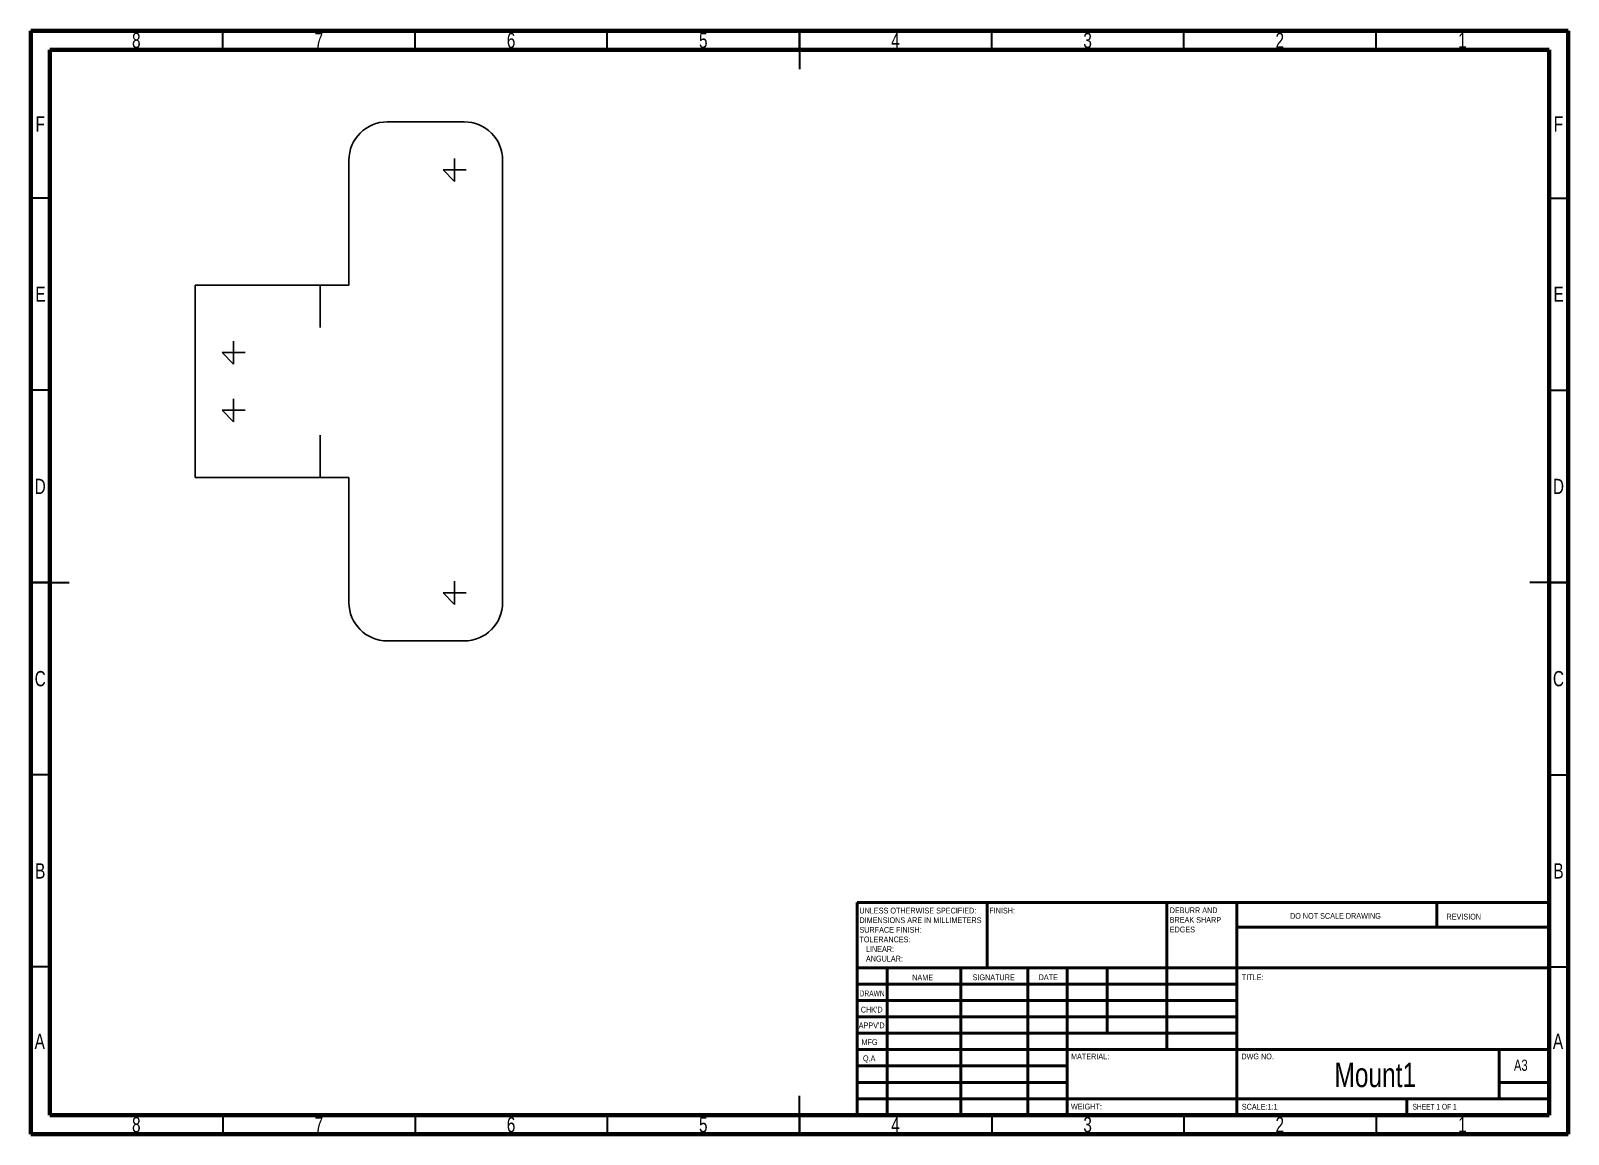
# Model space of a CAD drawing. Header units: inches. Extents: x 1517 to 7040, y -2638 to 1148.
# Drawn here: x 4240.1 to 4640.1, y -1107.1 to -820.1 of the extents above; entities that cross this region are included whole.
import ezdxf

# ---------------------------------------------------------------- set-up
doc = ezdxf.new("R2010")
doc.units = ezdxf.units.IN
doc.header["$MEASUREMENT"] = 0
doc.styles.add('SLDTEXTSTYLE0', font='TXT', dxfattribs={"width": 0.75})
doc.styles.add('SLDTEXTSTYLE1', font='TXT', dxfattribs={"width": 0.686449})
doc.styles.add('SLDTEXTSTYLE2', font='TXT', dxfattribs={"width": 0.6875})

# ---------------------------------------------------------------- blocks, each defined once
blk = doc.blocks.new('SW_NOTE_0')
at = {"color": 0, "linetype": 'Continuous', "lineweight": 0, "char_height": 1.5, "attachment_point": 1, "style": 'SLDTEXTSTYLE0'}
for s, insert in [('UNLESS OTHERWISE SPECIFIED:', (0, 1.93)), ('SURFACE FINISH:', (0, -3.07)), ('DIMENSIONS ARE IN MILLIMETERS', (0, -0.57)), ('TOLERANCES:', (0, -5.57)), ('ANGULAR:', (1.69, -10.57)), ('LINEAR:', (1.69, -8.07))]:
    blk.add_mtext(s, dxfattribs=dict(at, insert=insert))
blk = doc.blocks.new('SW_NOTE_0_1')
at = {"color": 0, "linetype": 'Continuous', "lineweight": 0, "char_height": 1.5, "attachment_point": 1, "style": 'SLDTEXTSTYLE0'}
for s, insert in [('DEBURR AND', (0, 1.93)), ('BREAK SHARP', (0, -0.57)), ('EDGES', (0, -3.07))]:
    blk.add_mtext(s, dxfattribs=dict(at, insert=insert))
blk = doc.blocks.new('fdgdfgfdg')
at = {"color": 7, "linetype": 'Continuous', "lineweight": 25}
for p, q in [((4352.82, -843.81), (4332.82, -843.81)), ((4322.82, -853.81), (4322.82, -886.31)), ((4362.82, -968.81), (4362.82, -853.81)), ((4282.82, -886.31), (4282.82, -936.31)), ((4322.82, -886.31), (4282.82, -886.31)), ((4282.82, -936.31), (4322.82, -936.31)), ((4322.82, -936.31), (4322.82, -968.81)), ((4332.82, -978.81), (4352.82, -978.81))]:
    blk.add_line(p, q, dxfattribs=at)
at = {"color": 3}
for p, q in [((4350.32, -853.31), (4350.32, -859.31)), ((4350.32, -859.31), (4347.32, -856.31)), ((4347.32, -856.31), (4353.32, -856.31)), ((4315.36, -886.31), (4315.36, -897.31)), ((4292.82, -906.81), (4289.82, -903.81)), ((4289.82, -903.81), (4295.82, -903.81)), ((4292.82, -900.81), (4292.82, -906.81)), ((4292.82, -915.81), (4292.82, -921.81)), ((4292.82, -921.81), (4289.82, -918.81)), ((4289.82, -918.81), (4295.82, -918.81)), ((4315.36, -936.31), (4315.36, -925.31)), ((4350.32, -963.31), (4350.32, -969.31)), ((4350.32, -969.31), (4347.32, -966.31)), ((4347.32, -966.31), (4353.32, -966.31))]:
    blk.add_line(p, q, dxfattribs=at)
at = {"color": 7, "linetype": 'Continuous', "lineweight": 25}
for centre, start, end in [((4332.82, -853.81), 90, 180), ((4352.82, -853.81), 0, 90), ((4332.82, -968.81), 180, 270), ((4352.82, -968.81), 270, 0)]:
    blk.add_arc(centre, 10, start, end, dxfattribs=at)

msp = doc.modelspace()

# ---------------------------------------------------------------- linework, layer by layer
at = {"color": 7, "linetype": 'Continuous', "lineweight": 70}
for p, q in [((4240.051, -1107.12), (4240.051, -820.12)), ((4240.051, -820.12), (4640.051, -820.12)), ((4640.051, -820.12), (4640.051, -1107.12)), ((4245.051, -1102.12), (4245.051, -825.12)), ((4245.051, -825.12), (4635.051, -825.12)), ((4635.051, -825.12), (4635.051, -1102.12)), ((4635.051, -1102.12), (4245.051, -1102.12)), ((4640.051, -1107.12), (4240.051, -1107.12))]:
    msp.add_line(p, q, dxfattribs=at)
at = {"color": 7, "linetype": 'Continuous', "lineweight": 35}
for p, q in [((4290.051, -825.12), (4290.051, -820.12)), ((4340.051, -825.12), (4340.051, -820.12)), ((4390.051, -825.12), (4390.051, -820.12)), ((4440.051, -820.12), (4440.051, -830.12)), ((4440.051, -825.12), (4440.051, -820.12)), ((4490.051, -825.12), (4490.051, -820.12)), ((4540.051, -825.12), (4540.051, -820.12)), ((4590.051, -825.12), (4590.051, -820.12)), ((4245.051, -863.62), (4240.051, -863.62)), ((4635.051, -863.62), (4640.051, -863.62)), ((4245.051, -913.62), (4240.051, -913.62)), ((4635.051, -913.62), (4640.051, -913.62)), ((4240.051, -963.62), (4250.051, -963.62)), ((4245.051, -963.62), (4240.051, -963.62)), ((4640.051, -963.62), (4630.051, -963.62)), ((4635.051, -963.62), (4640.051, -963.62)), ((4245.051, -1013.62), (4240.051, -1013.62)), ((4635.051, -1013.62), (4640.051, -1013.62)), ((4245.051, -1063.62), (4240.051, -1063.62)), ((4635.051, -1063.62), (4640.051, -1063.62)), ((4440.051, -1107.12), (4440.051, -1097.12)), ((4290.051, -1102.12), (4290.051, -1107.12)), ((4340.051, -1102.12), (4340.051, -1107.12)), ((4390.051, -1102.12), (4390.051, -1107.12)), ((4440.051, -1102.12), (4440.051, -1107.12)), ((4490.051, -1102.12), (4490.051, -1107.12)), ((4540.051, -1102.12), (4540.051, -1107.12)), ((4590.051, -1102.12), (4590.051, -1107.12))]:
    msp.add_line(p, q, dxfattribs=at)
at = {"color": 7, "linetype": 'Continuous', "lineweight": 50}
for p, q in [((4455.051, -1046.87), (4635.051, -1046.87)), ((4455.051, -1046.87), (4455.051, -1102.12)), ((4488.851, -1063.87), (4488.851, -1046.87)), ((4535.651, -1046.87), (4535.651, -1085.12)), ((4553.851, -1046.87), (4553.851, -1102.12)), ((4605.851, -1053.245), (4605.851, -1046.87)), ((4635.051, -1053.245), (4553.851, -1053.245)), ((4635.051, -1063.87), (4455.051, -1063.87)), ((4462.851, -1063.87), (4462.851, -1102.12)), ((4482.042, -1063.87), (4482.042, -1102.12)), ((4499.45, -1063.87), (4499.45, -1102.12)), ((4509.651, -1102.12), (4509.651, -1063.87)), ((4520.051, -1080.87), (4520.051, -1063.87)), ((4553.851, -1068.12), (4455.051, -1068.12)), ((4553.851, -1072.37), (4455.051, -1072.37)), ((4553.851, -1076.62), (4455.051, -1076.62)), ((4553.851, -1080.87), (4455.051, -1080.87)), ((4509.651, -1085.12), (4455.051, -1085.12)), ((4509.651, -1085.12), (4635.051, -1085.12)), ((4622.051, -1097.87), (4622.051, -1085.12)), ((4509.651, -1089.37), (4455.051, -1089.37)), ((4509.651, -1093.62), (4455.051, -1093.62)), ((4635.051, -1093.62), (4622.051, -1093.62)), ((4455.051, -1097.87), (4635.051, -1097.87)), ((4598.051, -1102.12), (4598.051, -1097.87))]:
    msp.add_line(p, q, dxfattribs=at)

# ---------------------------------------------------------------- block references
at = {"color": 3}
msp.add_blockref('fdgdfgfdg', (0, 0), dxfattribs=at)
at = {"color": 7, "linetype": 'Continuous', "lineweight": 0}
for name, p in [('SW_NOTE_0', (4455.644, -1050.133)), ('SW_NOTE_0_1', (4536.36, -1050.051))]:
    msp.add_blockref(name, p, dxfattribs=at)

# ---------------------------------------------------------------- texts
for s, insert, char_height, attachment_point, style in [('8', (4267.511, -820.646), 3.969, 2, 'SLDTEXTSTYLE0'), ('7', (4315.011, -820.646), 3.969, 2, 'SLDTEXTSTYLE0'), ('6', (4365.011, -820.646), 3.969, 2, 'SLDTEXTSTYLE0'), ('5', (4415.011, -820.646), 3.969, 2, 'SLDTEXTSTYLE0'), ('4', (4465.011, -820.646), 3.969, 2, 'SLDTEXTSTYLE0'), ('3', (4515.011, -820.646), 3.969, 2, 'SLDTEXTSTYLE0'), ('2', (4565.011, -820.646), 3.969, 2, 'SLDTEXTSTYLE0'), ('1', (4612.511, -820.646), 3.969, 2, 'SLDTEXTSTYLE0'), ('F', (4242.509, -842.396), 3.969, 2, 'SLDTEXTSTYLE0'), ('F', (4637.509, -842.396), 3.969, 2, 'SLDTEXTSTYLE0'), ('E', (4242.559, -886.646), 3.969, 2, 'SLDTEXTSTYLE0'), ('E', (4637.559, -886.646), 3.969, 2, 'SLDTEXTSTYLE0'), ('D', (4242.503, -936.646), 3.969, 2, 'SLDTEXTSTYLE0'), ('D', (4637.503, -936.646), 3.969, 2, 'SLDTEXTSTYLE0'), ('C', (4242.509, -986.646), 3.969, 2, 'SLDTEXTSTYLE0'), ('C', (4637.509, -986.646), 3.969, 2, 'SLDTEXTSTYLE0'), ('B', (4242.521, -1036.646), 3.969, 2, 'SLDTEXTSTYLE0'), ('B', (4637.521, -1036.646), 3.969, 2, 'SLDTEXTSTYLE0'), ('FINISH:', (4489.422, -1048.201), 1.5, 1, 'SLDTEXTSTYLE0'), ('DO NOT SCALE DRAWING', (4567.665, -1049.587), 1.5, 1, 'SLDTEXTSTYLE0'), ('REVISION', (4608.378, -1049.785), 1.5, 1, 'SLDTEXTSTYLE0'), ('NAME', (4469.373, -1065.619), 1.5, 1, 'SLDTEXTSTYLE0'), ('SIGNATURE', (4485.084, -1065.559), 1.5, 1, 'SLDTEXTSTYLE0'), ('DATE', (4502.265, -1065.544), 1.5, 1, 'SLDTEXTSTYLE0'), ('TITLE:', (4555.141, -1065.544), 1.5, 1, 'SLDTEXTSTYLE0'), ('DRAWN', (4455.694, -1069.736), 1.5, 1, 'SLDTEXTSTYLE1'), ("CHK'D", (4455.99, -1073.959), 1.5, 1, 'SLDTEXTSTYLE0'), ("APPV'D", (4455.452, -1078.054), 1.5, 1, 'SLDTEXTSTYLE0'), ('A', (4242.39, -1080.953), 3.969, 2, 'SLDTEXTSTYLE0'), ('MFG', (4456.175, -1082.405), 1.5, 1, 'SLDTEXTSTYLE0'), ('A', (4637.39, -1080.953), 3.969, 2, 'SLDTEXTSTYLE0'), ('Q.A', (4456.56, -1086.616), 1.5, 1, 'SLDTEXTSTYLE0'), ('MATERIAL:', (4510.697, -1086.134), 1.5, 1, 'SLDTEXTSTYLE0'), ('DWG NO.', (4555.004, -1086.134), 1.5, 1, 'SLDTEXTSTYLE0'), ('A3', (4625.922, -1087.714), 2.9104, 1, 'SLDTEXTSTYLE0'), ('Mount1', (4589.85, -1088.513), 6.35, 2, 'SLDTEXTSTYLE0'), ('WEIGHT:', (4510.669, -1099.171), 1.4986, 1, 'SLDTEXTSTYLE0'), ('SCALE:1:1', (4555.125, -1099.22), 1.5, 1, 'SLDTEXTSTYLE0'), ('SHEET 1 OF 1', (4599.529, -1099.22), 1.5, 1, 'SLDTEXTSTYLE2'), ('8', (4267.511, -1102.646), 3.969, 2, 'SLDTEXTSTYLE0'), ('7', (4315.011, -1102.646), 3.969, 2, 'SLDTEXTSTYLE0'), ('6', (4365.011, -1102.646), 3.969, 2, 'SLDTEXTSTYLE0'), ('5', (4415.011, -1102.646), 3.969, 2, 'SLDTEXTSTYLE0'), ('4', (4465.011, -1102.646), 3.969, 2, 'SLDTEXTSTYLE0'), ('3', (4515.011, -1102.646), 3.969, 2, 'SLDTEXTSTYLE0'), ('2', (4565.011, -1102.646), 3.969, 2, 'SLDTEXTSTYLE0'), ('1', (4612.511, -1102.646), 3.969, 2, 'SLDTEXTSTYLE0')]:
    msp.add_mtext(s, dxfattribs=dict(at, insert=insert, char_height=char_height, attachment_point=attachment_point, style=style))

doc.saveas('drawing.dxf')
